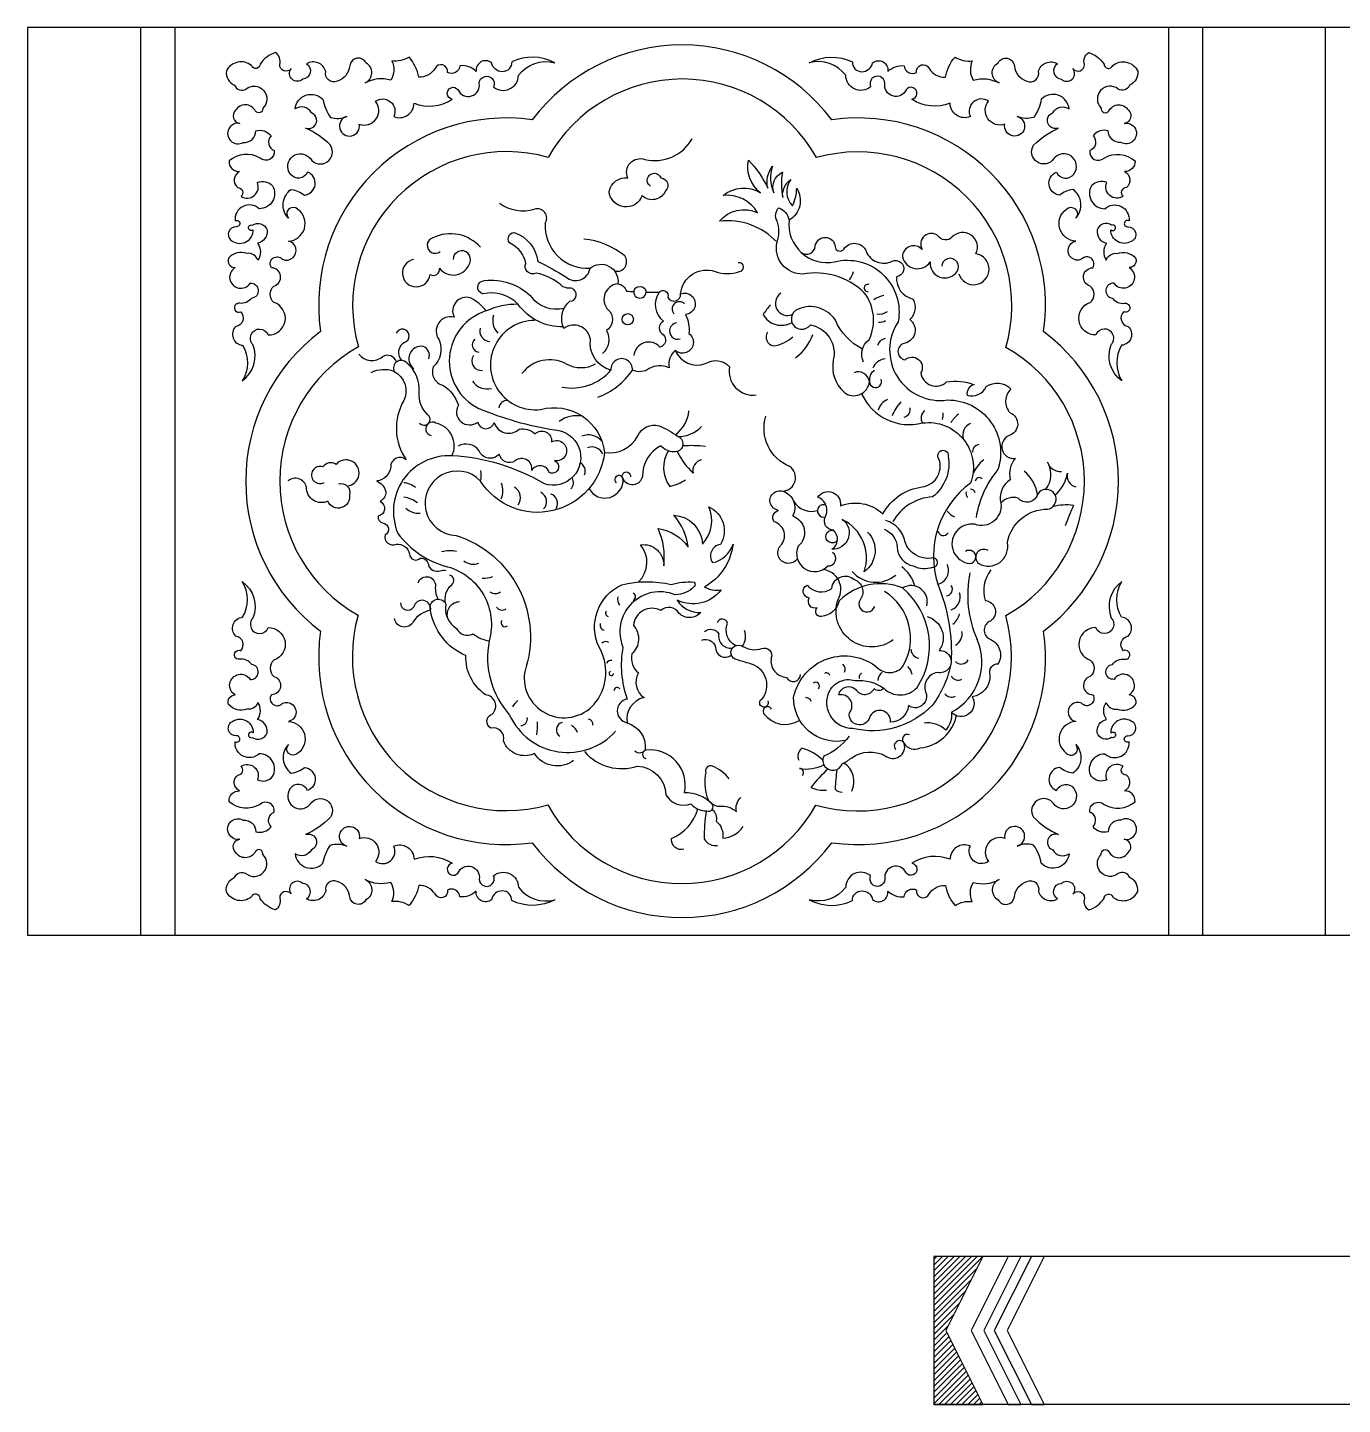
# Model space of a CAD drawing. Extents: x -66030 to 95157, y -13132 to 45879.
# Drawn here: x -39057 to -38478, y 4423 to 5030 of the extents above; entities that cross this region are included whole.
import ezdxf

# ---------------------------------------------------------------- set-up
doc = ezdxf.new("R2010")
doc.units = 0
doc.header["$LTSCALE"] = 100
doc.header["$MEASUREMENT"] = 0
for name, color, linetype in [('3', 11, 'CONTINUOUS'), ('4', 121, 'CONTINUOUS'), ('BH', 21, 'CONTINUOUS')]:
    doc.layers.add(name, color=color, linetype=linetype)

# ---------------------------------------------------------------- blocks, each defined once
blk = doc.blocks.new('A$C792773B4')
at = {"layer": '3'}
for p, q in [((50, 0.65), (50, 400.65)), ((65, 0.65), (65, 400.65)), ((502.96, 0.65), (502.96, 400.65)), ((517.96, 0.65), (517.96, 400.65)), ((572, 0.65), (572, 400.65))]:
    blk.add_line(p, q, dxfattribs=at)
for points in [[(98.7, 383.77, 0.006362), (98.66, 383.85, 0.492537), (87.62, 381.45, 0.327479), (91.22, 375.21, 0.452663), (96.26, 373.54, -0.966156), (103.7, 365.14, -0.840775), (100.34, 363.94, 0.581259), (91.7, 364.18, 0.651443), (93.62, 358.42, 1.449588), (95.06, 350.03, 0.44175), (100.63, 355.1, -0.315119), (107.3, 352.91, 0.535447), (108.74, 346.43, -0.703949), (102.5, 343.07, 0.328287), (88.82, 341.87, 0.454947), (93.48, 337.15, 0.552783), (92.66, 330.12, -0.707845), (94.1, 326.28, 0.748387), (101.3, 332.28, -0.325011), (108.02, 330.84, -0.574054), (102.14, 320.76, 0.69038), (91.46, 315.48, -1.288892), (92.14, 312.83, 0.846455), (90.5, 306.37, 0.589819), (99.48, 311.48, -1.839081), (99.13, 313.56, -0.499833), (105.54, 311.48, -0.396372), (101.38, 305.6, -0.313038), (101.56, 298.16, 0.351853), (96.71, 301.1, 0.309233), (88.57, 299.02, 0.524613), (91.47, 294.82, 1.26071), (98.09, 287.95, -0.986643), (98.79, 281.37, -0.278444), (93.42, 279.12, 1.319169), (93.94, 275.31, -0.610578), (91.86, 268.91, 0.653291), (94.8, 260.6, -0.274632), (94.65, 244.87, 0.346015), (99.3, 260.92, -1.219937), (106.06, 265.14, 0.85976), (108.6, 279.5, -0.472187), (108.6, 286.68, 0.867278), (107.45, 294.74, -0.929793), (112.4, 298.5, 1.116701), (114.94, 306.53, 0.710991), (119.16, 320.46, 1), (114.94, 316.66, -0.452364), (116.2, 329.33, -0.120962), (122.12, 326.8, 0.785435), (123.39, 336.94, -0.583866), (115.78, 336.09, -0.994118), (124.65, 342.85, 0.990338), (133.53, 348.76, 0.088005), (122.54, 356.36, 1.007379), (125.08, 363.12, 0.448816), (117.89, 364.81, -0.636104), (130.15, 369.03, 0.108282), (133.53, 361.01, 0.179616), (140.71, 361.43, 2.297126), (146.2, 358.05, 0.759319), (153.39, 368.19, -0.766582), (161.42, 361.43, 0.539761), (170.33, 367.28, 0.243976), (187.19, 369.03, -1.477339), (189.73, 373.25, 0.88967), (199.06, 376.03, -1.215177), (205.36, 374.52, 0.633359), (216.35, 379.59, -0.308151), (232.4, 385.08, 0.24117), (213.39, 385.5, -0.427548), (209.25, 381.17, -0.364593), (204.52, 385.08, 0.682329), (197.76, 381.28, 0.226597), (190.57, 383.81, -0.557226), (185.08, 380.86, 0.894546), (179.59, 382.54, -0.255343), (172.4, 378.74, 0.134832), (168.18, 387.61, -0.176083), (160.57, 385.92, -0.247464), (160.15, 377.48, 0.196531), (148.74, 376.21, 0.630566), (149.16, 385.08, 0.738241), (141.98, 383.81, -0.310626), (136.49, 377.05, -0.632815), (131.42, 381.28, 0.499833), (122.96, 384.66, -0.737321), (121.27, 377.9, -0.936438), (116.2, 382.54, -0.736117), (111.14, 384.33, 0.335999), (109.22, 389.61, 0.165696), (102.5, 384.57, -0.816076), (98.66, 383.85)], [(478.22, 383.77, -0.006362), (478.26, 383.85, -0.492537), (489.3, 381.45, -0.327479), (485.7, 375.21, -0.452663), (480.66, 373.54, 0.966156), (473.22, 365.14, 0.840775), (476.58, 363.94, -0.581259), (485.22, 364.18, -0.651443), (483.3, 358.42, -1.449588), (481.86, 350.03, -0.44175), (476.29, 355.1, 0.315119), (469.62, 352.91, -0.535447), (468.18, 346.43, 0.703949), (474.42, 343.07, -0.328287), (488.1, 341.87, -0.454947), (483.45, 337.15, -0.552783), (484.26, 330.12, 0.707845), (482.82, 326.28, -0.748387), (475.62, 332.28, 0.325011), (468.9, 330.84, 0.574054), (474.78, 320.76, -0.69038), (485.46, 315.48, 1.288892), (484.78, 312.83, -0.846455), (486.42, 306.37, -0.589819), (477.44, 311.48, 1.839081), (477.79, 313.56, 0.499833), (471.38, 311.48, 0.396372), (475.54, 305.6, 0.313038), (475.37, 298.16, -0.351853), (480.21, 301.1, -0.309233), (488.35, 299.02, -0.524613), (485.45, 294.82, -1.26071), (478.83, 287.95, 0.986643), (478.14, 281.37, 0.278444), (483.51, 279.12, -1.319169), (482.99, 275.31, 0.610578), (485.06, 268.91, -0.653291), (482.12, 260.6, 0.274632), (482.27, 244.87, -0.346015), (477.62, 260.92, 1.219937), (470.86, 265.14, -0.85976), (468.33, 279.5, 0.472187), (468.33, 286.68, -0.867278), (469.48, 294.74, 0.929793), (464.52, 298.5, -1.116701), (461.99, 306.53, -0.710991), (457.76, 320.46, -1), (461.99, 316.66, 0.452364), (460.72, 329.33, 0.120962), (454.8, 326.8, -0.785435), (453.54, 336.94, 0.583866), (461.14, 336.09, 0.994118), (452.27, 342.85, -0.990338), (443.4, 348.76, -0.088005), (454.38, 356.36, -1.007379), (451.85, 363.12, -0.448816), (459.03, 364.81, 0.636104), (446.78, 369.03, -0.108282), (443.4, 361.01, -0.179616), (436.21, 361.43, -2.297126), (430.72, 358.05, -0.759319), (423.54, 368.19, 0.766582), (415.51, 361.43, -0.539761), (406.6, 367.28, -0.243976), (389.73, 369.03, 1.477339), (387.2, 373.25, -0.88967), (377.87, 376.03, 1.215177), (371.56, 374.52, -0.633359), (360.58, 379.59, 0.308151), (344.52, 385.08, -0.24117), (363.53, 385.5, 0.427548), (367.67, 381.17, 0.364593), (372.41, 385.08, -0.682329), (379.17, 381.28, -0.226597), (386.35, 383.81, 0.557226), (391.84, 380.86, -0.894546), (397.34, 382.54, 0.255343), (404.52, 378.74, -0.134832), (408.75, 387.61, 0.176083), (416.35, 385.92, 0.247464), (416.77, 377.48, -0.196531), (428.18, 376.21, -0.630566), (427.76, 385.08, -0.738241), (434.94, 383.81, 0.310626), (440.44, 377.05, 0.632815), (445.51, 381.28, -0.499833), (453.96, 384.66, 0.737321), (455.65, 377.9, 0.936438), (460.72, 382.54, 0.736117), (465.78, 384.33, -0.335999), (467.7, 389.61, -0.165696), (474.42, 384.57, 0.816076), (478.26, 383.85)], [(274.48, 330.75, -1.387181), (279.11, 334.34, -0.682854), (281.16, 328.69, -0.53068), (270.86, 326.57, -0.804368), (256.32, 328.39, -0.399501), (264.56, 334.36, -0.662585), (272.07, 342.51, 0.33507), (292.88, 351.6)], [(330.37, 305.99, 0.239827), (304.96, 315.24, -0.346145), (321.77, 318.98, 0.304778), (306.53, 326.58, -0.319548), (323.1, 327.84, -0.296189), (317.77, 342.18, -0.081891), (326.3, 329.78, -0.240458), (328.36, 339.49, 0.203071), (328.93, 327.84, -0.380835), (332.7, 336.86, 0.09295), (332.81, 325.79, -0.269293), (336.35, 333.66, 0.373374), (337.15, 322.02, 0.107921), (338.98, 329.78, -0.427728), (335.65, 315.78)], [(368.47, 253.11, -0.372971), (370.87, 262.98, 0.284868), (368.73, 283.78, 0.239445), (341.65, 292, -0.493943), (330.37, 305.99, 0.165415), (330.31, 315.51, -0.349565), (331.11, 321.11, -0.272892), (335.65, 315.78, 0.508237), (355.64, 297.37, -0.550022), (383.69, 270.93, 0.649461), (405.48, 236.48, -0.516084), (427.62, 205.87, 0.132777), (418.02, 184.74)], [(199.62, 303.83, 0.333313), (178.68, 307.96, 1.232589), (181.85, 301.93)], [(410.37, 292.16, 1.813138), (417.95, 300.93, 0.874334), (407.38, 308.22, -0.495773), (401.38, 308.76, 0.85493), (394.3, 302.78, 0.691774), (385.59, 299.51, 0.648969), (397.84, 297.32, 0.781152), (409.66, 293.16, 1.310023), (402.88, 295.42)], [(340.97, 301.5, 0.573955), (347.16, 304.23, -0.913415), (355.97, 304.03, 0.718372), (359.77, 303.03, -0.606492), (369.59, 302.03, 0.436923), (381, 297.62, -1.185674), (383.01, 290.82, 0.371828), (390.26, 280.9, -0.348271), (388.83, 271.95, -0.634449), (386.8, 261.57, 0.862556), (386.77, 254.2, -0.857673), (393.72, 248.55, 0.620076), (405.07, 244.46, -0.136234), (417.22, 243.2, 0.400963), (414.08, 238.55, 0.382574), (422.5, 242.37, -0.382341), (433.4, 241.27, 0.414482), (433.01, 230.89, -0.702744), (432.61, 220.76, 0.882915), (435.24, 210.79, 0.228999), (433.08, 201.33, 0.325464), (428.95, 191.02)], [(170.11, 298.44, 1.964654), (177.41, 291.78, 0.649727), (181.53, 294.63, 0.615477), (194.86, 296.85, 1.236946), (187.56, 298.44, 1.236946)], [(287.84, 283.28, -0.487188), (302.98, 293.13, 0.166604), (313.82, 293.13, 1.058264), (313.22, 296.94, 1.058264)], [(236.11, 268.71, -0.248158), (216.29, 278.58, 0.265567), (200.71, 283.28, -0.898163), (201.41, 289.1, -0.223246), (221.58, 282.47, 0.304729), (236.55, 276.98, 0.304729)], [(260.17, 287.73, 0.683705), (256.84, 275.33, -0.419322), (255.12, 267.09, -0.364), (253.39, 256.94)], [(202.15, 275.74, 0.107267), (195.22, 281.46, 0.669792), (188.01, 273, 0.707986), (181.37, 263.04, -0.314888), (178.77, 251.04, 0.448005), (183.24, 242.93, -0.170926), (189.87, 234.22, 0.836042), (198.38, 226.75, 0.777027), (205.64, 226.55, 0.554819), (216.64, 223.64, -0.232395), (223.69, 221.57, -0.69277), (230.95, 218.05, -1.436316), (232.2, 209.75, -1.035692), (229.95, 204.45, 0.667375), (222.24, 205.4, 0.704949), (214.92, 209.63, -0.52927), (207.89, 212.58, -0.562646), (199, 214.11, 0.38071), (189.75, 216.17)], [(278.32, 284.02, 0.39879), (280.31, 271.16, 0.621287), (280.15, 265.36, -0.61237), (278.64, 259.81, 0.655424), (267.2, 256.03)], [(202.15, 275.74, 0.674264), (198.66, 232.86, 0.059746), (232.34, 223.29, -1.137108), (227.8, 199.5, 0.120198), (187.05, 211.87, 0.48275), (180.01, 226.32, 1.200886), (177.92, 220.86)], [(367.93, 258.86, -0.168285), (356.02, 271.66, 0.360314), (339.65, 276.58, 1.364523), (344.99, 269.64, -0.427371), (355.11, 254.04, 0.269503), (359.85, 239.95, 0.606978), (371.03, 244.59, 0.493481), (364.26, 248.51)], [(223.41, 271.58, 1.055121), (226.12, 232.32, -0.458168), (254.31, 213.34, -0.707959), (199.68, 200.75, 1.490036), (188.89, 176.77, -0.420884), (219.1, 116.7, 0.785702), (250.67, 103.62, 0.298292), (251.87, 127.6, -0.419452), (261.93, 155.04, -0.114588), (283.67, 155.18, -0.090683), (293.74, 156.2, -0.4426), (293.74, 154.29, -0.215145), (285.39, 150.64, 0.663676), (262.37, 127.5, 0.128852), (264.22, 104.68, 0.825689), (264.22, 94.19, -0.356211), (272.25, 82.48, -0.521159), (267.7, 81.71)], [(176.86, 254.65, 0.414377), (174.36, 260.1, 0.788421), (170.27, 250.34, 0.24732)], [(285.49, 258.33, 0.404661), (298.8, 252.5, -0.368806), (309.39, 251.16, 0.516304), (321.15, 238.73)], [(172.79, 226.3, 1.101117), (176.48, 229.89, -0.225434), (172.58, 240, 0.24451), (167.1, 252.8, 0.868198), (161.58, 249.1, -0.40343), (165.86, 236.3, 0.290252), (166.87, 210.05, 0.681442), (160.06, 206.96, -0.357162), (153.88, 200.78, -0.230223), (157.9, 196.14, -0.297658), (155.42, 191.82, -0.721161), (154.5, 185.32, 0.392714), (156.66, 182.23, -0.738908), (157.59, 176.98, 0.639683), (162.54, 172.96, -0.376754), (168.41, 168.63, 0.690938), (173.05, 166.78, -0.414247), (176.77, 163.38, 0.375577), (181.71, 161.21, -0.147336), (184.45, 161.27)], [(373.21, 249.51, 0.304041), (371.09, 244.54, 1.206661), (376.2, 245.64)], [(367.57, 239.23, 0.363581), (394.44, 226.34, -0.568672), (415.58, 199.85, 0.320825), (401.14, 155.26, -0.112683), (407.03, 120.73, -0.11435), (398.73, 101.89, -0.262723), (363.67, 91.68, -0.514638), (352.85, 106.61, -0.418507), (364.81, 112.77, -0.177049), (377.34, 109.5, 0.427482), (392, 109.69, 0.380568), (385.64, 153.64)], [(254.31, 213.34, 0.318912), (268.97, 220.66, -0.376472), (278.32, 225.11, -0.062241), (286.74, 220.35, -0.859182), (284.91, 213.63, -0.21951), (279.05, 216.33, 0.275601), (270.97, 202.77, -0.737492), (262.46, 201.81, -1.535224), (265.69, 202.65)], [(332.89, 196.25, 0.700819), (335.95, 207.15, -0.390285), (325.39, 229.34)], [(356.94, 174.69, -1.838324), (355.13, 179.06, -0.547962), (351.61, 185.02, 0.439124), (348.36, 193.69, -0.797336), (358.24, 189.84, -0.286691), (376.93, 186.34, -0.237744), (394.28, 198.18, 0.517079), (401.25, 211.41, -1.202785), (405.77, 211.79, -0.280062), (398.79, 193.74, 0.258369), (381.39, 182.85, 0.258369)], [(140.93, 198.55, 1.465499), (135.99, 208.12, 0.404265), (130.17, 206.96, 1.545312), (130.75, 200.11)], [(187.05, 211.87, 0.557769), (163.26, 177.67, 0.176242), (185.15, 162.99, -0.414482), (203.44, 130.33, 0.233652), (212.46, 97.6, 0.538642), (259.15, 90.45, 0.394471)], [(137.1, 199.48, -0.607879), (141.86, 194.72, -0.896822), (132.34, 191.87, -0.5624), (122.96, 197.98, 0.564601), (114.7, 200.78, 0.564601)], [(247.45, 197.43, 0.808235), (262.46, 201.81, 1.370011), (259.46, 200.01, 1.370011)], [(339.28, 166.5, -1.071179), (331.91, 172.32, 0.562616), (329.17, 182.73, -0.545952), (330.97, 187.83, -1.103103), (332.89, 196.25, -0.477817), (337.16, 185.35, -0.58768), (339.64, 172.03, 0.847486), (352.66, 163.35, 0.754417), (354.83, 169.24, 0.754417)], [(423.36, 170.09, 0.94435), (419.19, 164.35, 0.642121), (431.85, 173.6, -0.367135), (449.61, 188.39, 1.619698), (445.08, 194.76, -0.59125), (436.58, 193.27, 0.296357), (428.95, 191.02, -0.567587), (417.45, 181.68, 1.032192), (415.33, 164.39, 1.280674), (413.35, 169.7)], [(269.33, 156.37, 0.392498), (270.18, 172.67, -0.462466), (280.41, 163.39, 0.137509), (277.93, 179.79, -0.215066), (291.15, 171.56, 0.142803), (284.9, 185.67, -0.387317), (297.45, 172.98, 0.299888), (300.23, 189.39, -0.452533), (305.35, 172.82, 0.556464), (301.88, 164.78, 0.272167), (310.92, 172.98, -0.238816), (298.4, 154.05, 0.170017), (305.66, 152.85, -0.36707), (286.36, 148.28, 0.28507), (296.69, 142.86, -0.434855), (287.07, 142.47, 0.478482), (279.16, 143.75, 0.532504), (267.02, 137.09, -0.414482), (266.35, 124.62, 0.291542), (269.25, 116.15, 0.394253), (271.71, 105.28, 0.398736), (264.22, 94.19)], [(370.21, 178.25, -0.461612), (368.71, 160.79, 0.379495), (359.07, 183.8, -0.75508), (354.46, 170.66, 0.510582), (355.13, 179.06, 0.510582)], [(377.48, 179.57, -0.296706), (383.26, 171.57, 0.34402), (390.38, 163.31, 0.191717), (398.96, 162.81, 1.247402), (398.34, 166.71, -0.351959), (386.77, 173.8, 0.282266), (378.2, 183.38, 0.282266)], [(172.09, 155.84, -0.974978), (179.65, 153.72, 0.132595), (181.02, 148.69, 0.132595)], [(184.37, 146.44, -0.299837), (187.05, 155.06, 0.621584), (186.08, 159.24, 0.621584)], [(396.28, 145.69, 0.682359), (385.64, 153.64, 0.301373), (357.75, 147.95, -0.321805), (349.88, 141.03, -0.72091), (347.99, 144.8, -0.675946), (344.53, 149.21, -0.764102), (343.58, 154.87, 0.398884), (354.43, 153.4, -0.613971), (364.42, 157.34, -0.496935), (367.08, 148.72, 1.152552), (373.38, 145.42)], [(381.5, 130.79, -0.741324), (357.19, 148.57, 0.549356), (350.54, 161.73, 0.549356)], [(424.6, 161.55, 0.250104), (422.11, 148.09, -0.69999), (424.38, 139.05, 0.653315), (424, 131.14, -0.465791), (427.66, 120.07, 0.529768), (424.12, 115.21, -0.392914), (416.34, 105.7, -0.91424), (407.18, 98.83, -0.209394), (404.66, 90.92, 0.227551), (395.09, 94.09, 0.227551)], [(98.7, 17.53, -0.006362), (98.66, 17.45, -0.492537), (87.62, 19.84, -0.327479), (91.22, 26.08, -0.452663), (96.26, 27.76, 0.966156), (103.7, 36.16, 0.840775), (100.34, 37.36, -0.581259), (91.7, 37.12, -0.651443), (93.62, 42.87, -1.449588), (95.06, 51.27, -0.44175), (100.63, 46.2, 0.315119), (107.3, 48.39, -0.535447), (108.74, 54.87, 0.703949), (102.5, 58.23, -0.328287), (88.82, 59.42, -0.454947), (93.48, 64.15, -0.552783), (92.66, 71.18, 0.707845), (94.1, 75.02, -0.748387), (101.3, 69.02, 0.325011), (108.02, 70.46, 0.574054), (102.14, 80.54, -0.69038), (91.46, 85.81, 1.288892), (92.14, 88.46, -0.846455), (90.5, 94.93, -0.589819), (99.48, 89.81, 1.839081), (99.13, 87.73, 0.499833), (105.54, 89.81, 0.396372), (101.38, 95.7, 0.313038), (101.56, 103.14, -0.351853), (96.71, 100.2, -0.309233), (88.57, 102.27, -0.524613), (91.47, 106.48, -1.26071), (98.09, 113.35, 0.986643), (98.79, 119.93, 0.278444), (93.42, 122.18, -1.319169), (93.94, 125.99, 0.610578), (91.86, 132.39, -0.653291), (94.8, 140.7, 0.274632), (94.65, 156.43, -0.346015), (99.3, 140.38, 1.219937), (106.06, 136.15, -0.85976), (108.6, 121.8, 0.472187), (108.6, 114.62, -0.867278), (107.45, 106.56, 0.929793), (112.4, 102.79, -1.116701), (114.94, 94.77, -0.710991), (119.16, 80.83, -1), (114.94, 84.63, 0.452364), (116.2, 71.96, 0.120962), (122.12, 74.5, -0.785435), (123.39, 64.36, 0.583866), (115.78, 65.21, 0.994118), (124.65, 58.45, -0.990338), (133.53, 52.54, -0.088005), (122.54, 44.93, -1.007379), (125.08, 38.18, -0.448816), (117.89, 36.49, 0.636104), (130.15, 32.27, -0.108282), (133.53, 40.29, -0.179616), (140.71, 39.87, -2.297126), (146.2, 43.25, -0.759319), (153.39, 33.11, 0.766582), (161.42, 39.87, -0.539761), (170.33, 34.02, -0.243976), (187.19, 32.27, 1.477339), (189.73, 28.04, -0.88967), (199.06, 25.26, 1.215177), (205.36, 26.78, -0.633359), (216.35, 21.71, 0.308151), (232.4, 16.22, -0.24117), (213.39, 15.8, 0.427548), (209.25, 20.12, 0.364593), (204.52, 16.22, -0.682329), (197.76, 20.02, -0.226597), (190.57, 17.48, 0.557226), (185.08, 20.44, -0.894546), (179.59, 18.75, 0.255343), (172.4, 22.55, -0.134832), (168.18, 13.68, 0.176083), (160.57, 15.37, 0.247464), (160.15, 23.82, -0.196531), (148.74, 25.09, -0.630566), (149.16, 16.22, -0.738241), (141.98, 17.48, 0.310626), (136.49, 24.24, 0.632815), (131.42, 20.02, -0.499833), (122.96, 16.64, 0.737321), (121.27, 23.4, 0.936438), (116.2, 18.75, 0.736117), (111.14, 16.97, -0.335999), (109.22, 11.69, -0.165696), (102.5, 16.73, 0.816076), (98.66, 17.45)], [(360.21, 86.33, -0.478149), (337.64, 105.49, -0.566489), (374.79, 118.35, 0.442574), (385.79, 119.17, 0.406503), (377.7, 152.12, 0.406503)], [(478.22, 17.53, 0.006362), (478.26, 17.45, 0.492537), (489.3, 19.84, 0.327479), (485.7, 26.08, 0.452663), (480.66, 27.76, -0.966156), (473.22, 36.16, -0.840775), (476.58, 37.36, 0.581259), (485.22, 37.12, 0.651443), (483.3, 42.87, 1.449588), (481.86, 51.27, 0.44175), (476.29, 46.2, -0.315119), (469.62, 48.39, 0.535447), (468.18, 54.87, -0.703949), (474.42, 58.23, 0.328287), (488.1, 59.42, 0.454947), (483.45, 64.15, 0.552783), (484.26, 71.18, -0.707845), (482.82, 75.02, 0.748387), (475.62, 69.02, -0.325011), (468.9, 70.46, -0.574054), (474.78, 80.54, 0.69038), (485.46, 85.81, -1.288892), (484.78, 88.46, 0.846455), (486.42, 94.93, 0.589819), (477.44, 89.81, -1.839081), (477.79, 87.73, -0.499833), (471.38, 89.81, -0.396372), (475.54, 95.7, -0.313038), (475.37, 103.14, 0.351853), (480.21, 100.2, 0.309233), (488.35, 102.27, 0.524613), (485.45, 106.48, 1.26071), (478.83, 113.35, -0.986643), (478.14, 119.93, -0.278444), (483.51, 122.18, 1.319169), (482.99, 125.99, -0.610578), (485.06, 132.39, 0.653291), (482.12, 140.7, -0.274632), (482.27, 156.43, 0.346015), (477.62, 140.38, -1.219937), (470.86, 136.15, 0.85976), (468.33, 121.8, -0.472187), (468.33, 114.62, 0.867278), (469.48, 106.56, -0.929793), (464.52, 102.79, 1.116701), (461.99, 94.77, 0.710991), (457.76, 80.83, 1), (461.99, 84.63, -0.452364), (460.72, 71.96, -0.120962), (454.8, 74.5, 0.785435), (453.54, 64.36, -0.583866), (461.14, 65.21, -0.994118), (452.27, 58.45, 0.990338), (443.4, 52.54, 0.088005), (454.38, 44.93, 1.007379), (451.85, 38.18, 0.448816), (459.03, 36.49, -0.636104), (446.78, 32.27, 0.108282), (443.4, 40.29, 0.179616), (436.21, 39.87, 2.297126), (430.72, 43.25, 0.759319), (423.54, 33.11, -0.766582), (415.51, 39.87, 0.539761), (406.6, 34.02, 0.243976), (389.73, 32.27, -1.477339), (387.2, 28.04, 0.88967), (377.87, 25.26, -1.215177), (371.56, 26.78, 0.633359), (360.58, 21.71, -0.308151), (344.52, 16.22, 0.24117), (363.53, 15.8, -0.427548), (367.67, 20.12, -0.364593), (372.41, 16.22, 0.682329), (379.17, 20.02, 0.226597), (386.35, 17.48, -0.557226), (391.84, 20.44, 0.894546), (397.34, 18.75, -0.255343), (404.52, 22.55, 0.134832), (408.75, 13.68, -0.176083), (416.35, 15.37, -0.247464), (416.77, 23.82, 0.196531), (428.18, 25.09, 0.630566), (427.76, 16.22, 0.738241), (434.94, 17.48, -0.310626), (440.44, 24.24, -0.632815), (445.51, 20.02, 0.499833), (453.96, 16.64, -0.737321), (455.65, 23.4, -0.936438), (460.72, 18.75, -0.736117), (465.78, 16.97, 0.335999), (467.7, 11.69, 0.165696), (474.42, 16.73, -0.816076), (478.26, 17.45)], [(240.65, 77.54, -0.433542), (223.37, 80.63, -0.439483), (209.8, 86.18, 0.575813), (204.24, 91.78, -0.655062), (204.83, 98.07, 0.640105), (201.88, 106.52, -0.257696), (193.19, 123.8, -0.260387), (177.64, 143.76, -0.991476), (184.37, 146.44, 0.317844), (189.09, 135.82, 0.439736), (196.37, 133.46, 0.132803), (203.44, 130.33, 0.132803)], [(177.64, 143.76, 0.214154), (170.01, 138.77, -0.731004), (161.74, 140.15)], [(312.04, 128.2, -0.382949), (308.43, 138.04, 0.805703), (303.96, 138.19, 0.805703)], [(396.49, 141.03, -0.518057), (401.77, 126.08, -1.17805), (400.89, 116.42, 0.488056), (396.04, 107.11, -0.698179), (388.22, 101.75, -0.385138), (380.3, 94.44, 0.89084), (371.05, 96.45, -0.935379), (362.21, 98.59, 0.710835), (357.53, 106.49, -0.590792), (365, 108.92, 0.600847), (373.1, 109.31, 0.413983), (377.34, 109.5)], [(298.4, 134.43, -0.468204), (304.65, 133.4, 0.509903), (310.59, 127.1, 0.509903)], [(297.14, 130.57, -0.473704), (303.16, 127.53, 0.637227), (310.16, 124.08, 0.637227)], [(326.28, 103.86, -2.466576), (323.77, 104.72, 0.511401), (319.47, 119.89, 0.01362), (312.85, 121.89, -1.285155), (315.26, 127.81, 0.213768), (323.59, 126.94, -0.642927), (327.76, 122.77, 0.454731), (334.55, 114.22, 0.788389), (340.69, 115.54, 0.788389)], [(327.92, 100.26, 1.067262), (324.56, 98.15, 0.391764), (340.29, 95.32)], [(388.65, 88.94, 0.862262), (386.39, 85.09, 0.386485), (393.33, 83.09, 0.330695), (409.41, 97.69)], [(362.1, 88.33, -0.141605), (350.88, 79.45, 1.021575), (359.07, 76.07, 0.04733), (363.21, 78.82, -0.280805), (377.98, 79.68, 0.731762), (386.39, 85.09, 1.148688), (382.62, 82.37, 1.148688)], [(245.4, 81.59, 0.30592), (268.85, 75.13, -0.386973), (281.38, 62.49, 0.373818), (292.36, 58.42, 0.220629), (299.27, 55.38, 0.833883), (301.55, 58.6, 0.200479), (289.52, 63.36, 0.515089), (272.58, 82.16, 0.820068), (272.56, 78.46, 0.820068)], [(350.5, 77.67, 0.142044), (341.25, 82.96, 0.339728), (339.87, 77.66)], [(309.27, 69.53, 0.128261), (301.86, 75.08, 0.622489), (298.87, 72.24, 0.120017), (299.4, 61.51, 0.309842), (304.97, 57.41, -0.224383), (312.49, 54.97, -0.279105), (314.32, 61.27)], [(340.24, 74.05, 0.15556), (350.97, 75.7, 0.15556)], [(352.74, 73.82, 0.043994), (345.28, 65.68, 0.125627), (352.07, 64.51)], [(356.67, 73.59, 0.008429), (355.89, 64.93, 0.208348), (359.07, 63.66)], [(363.31, 64.08, 0.375764), (359.74, 76.44, 0.375764)], [(289.31, 38.51, -0.556252), (283.82, 43.19, 0.220576), (295.48, 56.14, 0.220576)], [(299.1, 55.37, 0.045164), (298.26, 42.98, 0.314965), (304.15, 40.14)], [(301.75, 56.04, -0.274196), (303.54, 50.91, -0.25114), (306.39, 43.39, 0.250138), (315.33, 48.47, 0.250138)]]:
    blk.add_lwpolyline(points, format="xyb", dxfattribs=at)
for points in [[(129.13, 266.64, 0.49979), (129.13, 134.65, 0.49979), (222.47, 41.32, 0.49979), (354.46, 41.32, 0.49979), (447.79, 134.65, 0.49979), (447.79, 266.64, 0.49979), (354.46, 359.98, 0.49979), (222.47, 359.98, 0.49979)], [(145.8, 259.88, 0.585427), (145.7, 141.66, 0.585427), (229.23, 57.99, 0.585427), (347.45, 57.89, 0.585427), (431.12, 141.42, 0.585427), (431.22, 259.64, 0.585427), (347.69, 343.31, 0.585427), (229.47, 343.41, 0.585427)], [(238.96, 279.99, 0.859324), (239.8, 285.7, -0.109702), (235.98, 286.37, 0.136654), (224.14, 292.43, -0.717964), (219.57, 296.7, 0.237967), (213.16, 305.24, -0.767712), (214.5, 310.24, -0.296117), (224.87, 297.55, -0.029513), (237.29, 290.72, 0.592207), (247.93, 294.53, -0.691107), (260.17, 287.73, -0.265728), (264, 284.49, 0.005192), (267.16, 284.27, -0.879054), (272.62, 284.05, 0.009364), (278.32, 284.02, -0.810252), (282.23, 281.72, 0.816981), (287.84, 283.28, -1.139837), (290.04, 274.14, -0.136585), (291.5, 265.72, -1.053315), (285.49, 258.33, 0.266504), (282.72, 250.72, 0.23199), (273.94, 250.32, -0.273249), (266.61, 249.62, 1.068121), (257.09, 249.62, -0.373366), (248.07, 263.26, 0.564294), (236.4, 268.04, -0.342308)]]:
    blk.add_lwpolyline(points, format="xyb", close=True, dxfattribs=at)
blk.add_circle((264.51, 272.08), 2.49, dxfattribs=at)
for centre, radius, start, end in [((218.35, 337.67), 17.8, 234.56908, 286.51664), ((224.63, 316.61), 4.18, 327.80123, 107.04031), ((246.82, 313.18), 18.68, 176.31014, 273.43374), ((241.87, 274.01), 33.59, 50.64404, 84.28365), ((259.81, 297.42), 4.23, 255.3542, 37.27653), ((348.54, 298.57), 16.46, 326.41841, 340.42588), ((370.32, 285.87), 1.61, 65.93747, 275.12768), ((269.89, 284.11), 2.73, 176.52301, 358.70647), ((287.27, 276.61), 3.2, 45.49336, 220.99779), ((334.92, 279.08), 5.35, 124.15228, 293.45016), ((379.09, 272.16), 10.45, 99.32826, 125.40946), ((216.01, 244.59), 34.09, 89.6828, 113.99194), ((213.16, 271.59), 8.16, 163.55113, 224.43293), ((378.03, 237.09), 65.39, 140.77714, 145.45243), ((332.21, 278.54), 9.14, 208.48928, 300.98461), ((375.6, 279.66), 5.29, 255.96975, 309.07438), ((165.21, 264.69), 2.99, 289.18532, 155.84589), ((204.23, 267.1), 4.93, 167.01373, 263.83107), ((286.55, 266.88), 3.64, 98.55477, 286.69315), ((375.47, 275.76), 5.02, 265.60333, 302.45412), ((168.5, 257.44), 5, 117.5097, 225.23913), ((199.14, 260.78), 3.17, 129.09312, 264.2157), ((329.54, 264.32), 4.09, 148.6962, 258.32429), ((326.67, 275.78), 15.6, 277.5157, 312.68945), ((324.71, 273.08), 22.69, 307.17245, 340.165), ((378.78, 259.28), 4.38, 101.49315, 163.89381), ((151.78, 261.14), 7.25, 218.15113, 309.66739), ((158.6, 252.02), 4.17, 17.05633, 121.78384), ((199.92, 253.65), 4.14, 144.93333, 278.04142), ((157.12, 236.38), 13.47, 70.69659, 115.65665), ((230.15, 238.79), 15.42, 61.7819, 142.51256), ((239.87, 264.54), 22.78, 258.78187, 319.1003), ((243.9, 264.41), 13.66, 241.7819, 298.2181), ((239.6, 268.36), 32.88, 290.95984, 325.25251), ((378.52, 248.21), 6.42, 95.48254, 159.0946), ((202.46, 248.76), 7.42, 212.08064, 285.66989), ((211.49, 232.45), 3.87, 88.1726, 171.41116), ((276.79, 233.13), 14.78, 306.27438, 354.42821), ((382.37, 229.46), 7.98, 115.56933, 161.1319), ((400.71, 221.42), 21.31, 138.17553, 157.78496), ((385.6, 232.3), 3.42, 282.96431, 12.99622), ((397.98, 228.55), 4.17, 129.10257, 211.9948), ((393.56, 230.25), 10.01, 346.66794, 2.93731), ((242.02, 216.26), 13.27, 78.92833, 125.45289), ((286.73, 234.55), 14.2, 270.06325, 316.31083), ((420.1, 218.32), 15.48, 129.60664, 148.53294), ((417.53, 221.12), 5.37, 110.84942, 201.99655), ((247.22, 213.65), 7.46, 39.85391, 113.00916), ((248.64, 210.3), 5.47, 26.93895, 109.32825), ((294.23, 206.75), 13.93, 148.3681, 216.83981), ((313.63, 226.4), 30.04, 204.8617, 227.48508), ((292.63, 168.11), 48.25, 82.62101, 94.64635), ((419.78, 213.49), 3.39, 99.7081, 179.78769), ((241.55, 205.1), 4.25, 338.46344, 61.08649), ((298.09, 205.35), 4.88, 102.96427, 192.99625), ((429.19, 199.4), 13.22, 125.45653, 158.85775), ((440.38, 203.6), 10.63, 322.15531, 31.33435), ((455.42, 211.26), 6.33, 199.65837, 272.991), ((189.88, 203.17), 10.1, 346.13445, 12.51799), ((236.51, 200.18), 4.08, 314.81446, 27.45826), ((279.01, 217.8), 19.82, 281.8464, 303.79807), ((419.44, 200.49), 1.78, 43.06661, 173.78403), ((428.68, 192.34), 16.58, 8.38491, 50.2572), ((442.5, 206.83), 16.01, 310.34465, 350.84053), ((463.09, 203.03), 4.94, 165.35212, 257.64695), ((164.9, 190.46), 9.59, 50.84123, 84.68308), ((200.91, 196.52), 8.57, 334.92298, 22.61322), ((211.92, 193.41), 5.36, 324.5126, 59.45353), ((224, 191.65), 4.72, 317.12221, 61.29679), ((229.31, 190.95), 4.29, 328.72787, 72.6028), ((415.63, 195.13), 2.08, 154.47081, 231.4388), ((415.63, 195.13), 2.08, 11.74777, 91.23555), ((163.77, 180.41), 13.41, 52.77377, 81.38493), ((172.24, 194.73), 8.14, 227.35642, 275.7928), ((345.54, 196.67), 9.28, 211.50681, 285.93052), ((350.79, 187.6), 2.71, 66.07269, 287.64923), ((457.78, 168.29), 21.94, 81.6787, 105.85687), ((643.36, 109.59), 199.34, 156.21085, 159.00641), ((410.68, 191.08), 6.43, 213.71199, 250.57452), ((403.58, 179.3), 2.54, 187.60242, 326.42474), ((186.22, 156.1), 13.92, 78.38041, 105.70809), ((270.18, 172.67), 1.77635683940025e-14, 90, 169.77527), ((196.42, 170.8), 6.69, 232.14333, 291.60542), ((399.63, 161.36), 6.29, 283.98037, 24.7229), ((201.35, 166.97), 9.03, 263.27903, 293.77318), ((373.85, 169.81), 13.69, 220.28709, 309.88143), ((375.45, 150.06), 16.25, 16.17023, 52.42608), ((463.3, 150.54), 48.96, 168.52017, 203.66478), ((206.16, 155.43), 4.23, 236.32665, 303.67335), ((404.51, 153.12), 3.07, 278.8833, 31.53788), ((167.51, 146.99), 3.19, 177.95431, 329.1853), ((173.91, 144.39), 3.79, 350.29993, 165.29937), ((190.55, 141.8), 5.69, 91.04372, 194.4965), ((265.51, 148.79), 5.44, 170.0589, 211.19196), ((266.12, 149.73), 1.85, 297.35021, 62.64979), ((405.23, 149.53), 5.81, 288.97346, 20.0707), ((209.14, 147.14), 3.24, 219.13303, 301.95264), ((256.31, 142.57), 1.56, 147.81549, 255.80939), ((403.58, 143.44), 7.21, 306.2018, 350.54959), ((210.5, 138.32), 1.78, 149.03457, 306.44986), ((254.76, 137.3), 2.45, 163.29814, 253.33001), ((308.98, 132.18), 7.45, 322.80608, 21.24447), ((406.34, 133.26), 5.54, 297.59135, 11.97754), ((254.78, 127.58), 2.41, 55.01359, 133.77886), ((395.67, 120.9), 24.89, 297.55089, 23.66478), ((256.99, 119.82), 1.86, 71.55573, 161.54891), ((393.43, 126.72), 4.09, 181.23581, 261.74916), ((411.5, 123.62), 3.53, 222.68304, 331.55773), ((257.29, 115.99), 0.991, 115.00303, 357.64625), ((352, 114.48), 1.71, 19.59834, 118.34798), ((357.1, 117.74), 3.25, 338.19022, 45.60011), ((368.2, 114.4), 1.71, 112.36006, 202.37761), ((379.36, 112.86), 4.55, 126.26405, 180.58036), ((383.74, 114.45), 6.2, 8.99846, 46.54499), ((259.92, 108.36), 1.41, 33.69166, 176.80229), ((347.27, 110.3), 1.78, 317.68222, 128.10739), ((410.15, 116.42), 3.43, 207.93414, 297.88138), ((223.29, 95.53), 11.15, 130.71575, 149.64172), ((342.68, 102.44), 2.95, 21.61611, 87.33876), ((407.27, 109.4), 3.87, 219.03777, 294.98938), ((217.17, 96.05), 3.11, 274.80983, 7.83943), ((188.01, 93.3), 36.72, 353.21154, 2.01389), ((236.41, 91.09), 3.38, 102.80396, 236.94161), ((238.16, 89.01), 4.25, 12.1796, 68.32459), ((246.89, 93.54), 2.26, 351.04572, 81.03941), ((340.24, 72.23), 1.82, 316.64807, 91.66672)]:
    blk.add_arc(centre, radius, start, end, dxfattribs=at)
at = {"layer": '4'}
blk.add_lwpolyline([(2096.62, 400.65), (0, 400.65), (0, 0.65), (2096.62, 0.65)], dxfattribs=at)
blk = doc.blocks.new('A$C7C036234')
at = {"layer": '3'}
for p, q in [((0, 65.25), (0, 0)), ((1301.22, 65.25), (0, 65.25)), ((21.6, 65.25), (5.28, 32.63)), ((32.8, 65.25), (16.48, 32.63)), ((38.4, 65.25), (22.07, 32.63)), ((43, 65.25), (26.68, 32.63)), ((48.6, 65.25), (32.28, 32.63)), ((1258.22, 65.25), (1252.62, 65.25)), ((1252.62, 65.25), (1268.94, 32.63)), ((1258.22, 65.25), (1274.54, 32.63)), ((1268.42, 65.25), (1262.83, 65.25)), ((1262.83, 65.25), (1279.15, 32.63)), ((1268.42, 65.25), (1284.75, 32.63)), ((1301.22, 65.25), (1279.62, 65.25)), ((1279.62, 65.25), (1295.94, 32.63)), ((1301.22, 65.25), (1301.22, 0)), ((5.28, 32.63), (21.6, 0)), ((16.48, 32.63), (32.8, 0)), ((22.07, 32.63), (38.4, 0)), ((26.68, 32.63), (43, 0)), ((32.28, 32.63), (48.6, 0)), ((1268.94, 32.63), (1252.62, 0)), ((1274.54, 32.63), (1258.22, 0)), ((1279.15, 32.63), (1262.83, 0)), ((1284.75, 32.63), (1268.42, 0)), ((1295.94, 32.63), (1279.62, 0)), ((0, 0), (21.6, 0)), ((1301.22, 0), (0, 0)), ((32.8, 0), (38.4, 0)), ((43, 0), (48.6, 0)), ((1258.22, 0), (1252.62, 0)), ((1268.42, 0), (1262.83, 0)), ((1301.22, 0), (1279.62, 0))]:
    blk.add_line(p, q, dxfattribs=at)
at = {"layer": 'BH'}
for p, q in [((0, 46.11), (19.14, 65.25)), ((0, 48.66), (16.59, 65.25)), ((0, 51.21), (14.05, 65.25)), ((0, 53.75), (11.5, 65.25)), ((0, 56.3), (8.95, 65.25)), ((0, 61.39), (3.86, 65.25)), ((0, 58.84), (6.41, 65.25)), ((0, 63.93), (1.32, 65.25)), ((0, 43.57), (21.53, 65.09)), ((1279.95, 64.58), (1280.63, 65.25)), ((1280.8, 62.88), (1283.17, 65.25)), ((1281.65, 61.19), (1285.72, 65.25)), ((1282.5, 59.49), (1288.26, 65.25)), ((1283.35, 57.79), (1290.81, 65.25)), ((1284.2, 56.1), (1293.35, 65.25)), ((1285.05, 54.4), (1295.9, 65.25)), ((1285.9, 52.7), (1298.44, 65.25)), ((1286.74, 51.01), (1300.99, 65.25)), ((1287.59, 49.31), (1301.22, 62.94)), ((0, 41.02), (18.98, 60)), ((0, 38.48), (16.43, 54.91)), ((1288.44, 47.61), (1301.22, 60.39)), ((1289.29, 45.92), (1301.22, 57.85)), ((1290.14, 44.22), (1301.22, 55.3)), ((0, 35.93), (13.88, 49.81)), ((1290.99, 42.52), (1301.22, 52.75)), ((1291.84, 40.83), (1301.22, 50.21)), ((0, 33.39), (11.33, 44.72)), ((1292.69, 39.13), (1301.22, 47.66)), ((1293.54, 37.43), (1301.22, 45.12)), ((1294.38, 35.74), (1301.22, 42.57)), ((0, 30.84), (8.78, 39.62)), ((1295.23, 34.04), (1301.22, 40.03)), ((1295.51, 31.77), (1301.22, 37.48)), ((0, 28.29), (6.23, 34.53)), ((0, 25.75), (5.81, 31.56)), ((1290.42, 21.59), (1301.22, 32.39)), ((1292.97, 26.68), (1301.22, 34.94)), ((0, 23.2), (6.66, 29.87)), ((0, 20.66), (7.51, 28.17)), ((0, 18.11), (8.36, 26.47)), ((0, 15.57), (9.21, 24.78)), ((1282.77, 6.3), (1301.22, 24.75)), ((1285.32, 11.4), (1301.22, 27.3)), ((1287.87, 16.49), (1301.22, 29.84)), ((0, 13.02), (10.06, 23.08)), ((0, 10.48), (10.91, 21.38)), ((0, 7.93), (11.76, 19.69)), ((1280.22, 1.21), (1301.22, 22.21)), ((1281.56, 0), (1301.22, 19.66)), ((0, 5.38), (12.6, 17.99)), ((0, 2.84), (13.45, 16.29)), ((0, 0.29), (14.3, 14.6)), ((2.25, 0), (15.15, 12.9)), ((1284.11, 0), (1301.22, 17.12)), ((1286.65, 0), (1301.22, 14.57)), ((4.8, 0), (16, 11.2)), ((7.34, 0), (16.85, 9.51)), ((9.89, 0), (17.7, 7.81)), ((12.43, 0), (18.55, 6.11)), ((1289.2, 0), (1301.22, 12.03)), ((1291.74, 0), (1301.22, 9.48)), ((1294.29, 0), (1301.22, 6.93)), ((14.98, 0), (19.4, 4.42)), ((17.53, 0), (20.24, 2.72)), ((20.07, 0), (21.09, 1.02)), ((1296.83, 0), (1301.22, 4.39)), ((1299.38, 0), (1301.22, 1.84))]:
    blk.add_line(p, q, dxfattribs=at)

msp = doc.modelspace()

# ---------------------------------------------------------------- block references
at = {"layer": '3'}
for name, p in [('A$C792773B4', (-39057.07, 4629.68)), ('A$C7C036234', (-38657.68, 4423.42))]:
    msp.add_blockref(name, p, dxfattribs=at)

doc.saveas('drawing.dxf')
